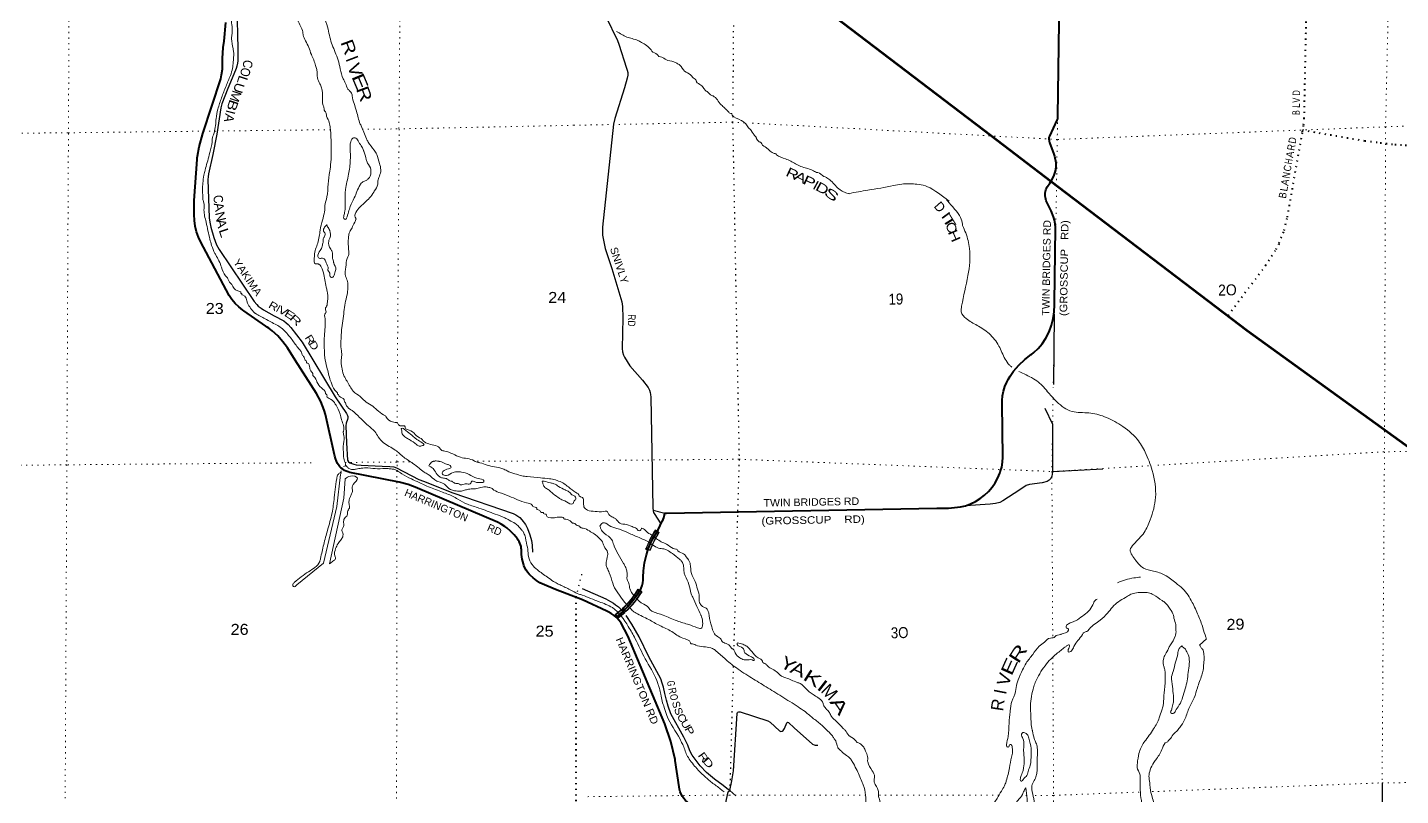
# Model space of a CAD drawing. Header units: feet. Extents: x 245918 to 509309, y -547785 to -360805.
# Drawn here: x 402847 to 424774, y -430288 to -418023 of the extents above; entities that cross this region are included whole.
import ezdxf
from ezdxf.enums import TextEntityAlignment as Align

# ---------------------------------------------------------------- set-up
doc = ezdxf.new("R2010")
doc.units = ezdxf.units.FT
doc.header["$LTSCALE"] = 60
doc.header["$PDMODE"] = 32
doc.header["$PDSIZE"] = 30
doc.linetypes.add('DOTTED', pattern=[1.5, 0.3, -1.2])
for name, color, linetype, lineweight in [('23', 7, 'Continuous', 70), ('26', 7, 'Continuous', 40), ('27', 7, 'Continuous', 13), ('29', 7, 'Continuous', 25), ('39', 7, 'Continuous', 13), ('53', 7, 'DOTTED', 40), ('6', 7, 'DOTTED', 25), ('61', 7, 'Continuous', 13), ('7', 7, 'DOTTED', 13)]:
    doc.layers.add(name, color=color, linetype=linetype, lineweight=lineweight)
for name, color, linetype in [('30', 7, 'Continuous'), ('41', 7, 'Continuous'), ('54', 7, 'Continuous')]:
    doc.layers.add(name, color=color, linetype=linetype)

msp = doc.modelspace()

# ---------------------------------------------------------------- linework, layer by layer
at = {"layer": '23'}
for points in [[(419190.44, -420481.56), (418241.3, -419759.49), (414125.03, -416625.03), (411484.5, -414629.6)], [(430529.69, -428773.76), (429779.58, -428248.34), (422327.46, -422868.07), (419190.44, -420481.56)]]:
    msp.add_lwpolyline(points, dxfattribs=at)
at = {"layer": '26'}
msp.add_line((412355.81, -427347.01), (412247.62, -427441.75), dxfattribs=at)
for points in [[(419328.8, -417186.08), (419297.73, -419442.29), (419293.93, -419481.63), (419285.05, -419505.74), (419166.21, -419759.04), (419159.5, -419779.83), (419156.96, -419802.67), (419163.56, -419839.69), (419170.92, -419862.32), (419238.93, -420045.34), (419249.55, -420079.31), (419268.56, -420179.56), (419271.1, -420236.67), (419263.49, -420295.04), (419253.34, -420335.65), (419235.59, -420383.87), (419190.44, -420481.56)], [(411708.6, -427160.52), (411278.01, -426998.37), (411068.36, -426908.9), (411031.26, -426889.97), (410974.43, -426854.59), (410921.61, -426813.47), (410873.37, -426767.06), (410860.58, -426754.05), (410833.7, -426722.24), (410810.29, -426687.8), (410790.61, -426651.1), (410774.87, -426612.54), (410766.77, -426588.01), (410748.29, -426515.17), (410737.52, -426440.81), (410734.58, -426365.73), (410734.6, -426362.48), (410733.19, -426335.56), (410728.97, -426308.94), (410721.99, -426282.9), (410712.33, -426257.73), (410700.09, -426233.71), (410685.41, -426211.11), (410670.15, -426188.47), (410619.91, -426124.16), (410563.22, -426065.44), (410500.7, -426012.98), (410471.16, -425990.99), (410413.26, -425954.75), (410351.89, -425924.76), (409076.09, -425378.27), (409065.64, -425373.58), (408925.99, -425320.12), (408781.51, -425281.56), (407996.41, -425129.57), (407965.66, -425121.52), (407935.92, -425110.31), (407907.52, -425096.05), (407880.76, -425078.9), (407855.94, -425059.05), (407833.33, -425036.71), (407823.12, -425024.91), (407799.8, -424988.22), (407780.44, -424949.31), (407765.26, -424908.58), (407754.41, -424866.48), (407751.06, -424847.73), (407608.6, -424203.87), (407585.94, -424132.3), (407530.78, -423996.48), (407461.72, -423867.18), (407120.85, -423333.84), (406998.52, -423140.04), (406927.39, -423041.06), (406846.29, -422950.06), (406756.13, -422868.04), (406701.05, -422826.79), (406675.86, -422807.92), (406651.05, -422790.64), (406300.69, -422546.7), (406284.97, -422535.9), (406221.86, -422486.21), (406164.29, -422430.2), (406112.88, -422368.48), (406068.21, -422301.73), (405611.14, -421439.85), (405579.82, -421374.18), (405547.73, -421286.77), (405524.95, -421196.48), (405511.74, -421104.3), (405508.23, -421011.25), (405508.75, -420786.63), (405555.98, -420130.55), (405557.78, -420105.53), (405562.11, -420080.55), (405588.57, -419927.81), (405645.85, -419718.83), (405932.44, -418843.81), (405947.55, -418779.63), (405959.98, -418691.48), (405963.12, -418602.51), (405962.2, -418517.43), (405973.94, -418341.94), (405988.86, -418244.43), (406013.51, -417945.61)], [(412755.3, -426365.34), (412791.76, -426274.84), (412830.03, -426196.12), (412870.43, -426122.71), (412917.98, -426043.84), (412985.11, -425907.61), (412986.26, -425904.92), (413008.29, -425851.3), (413021.39, -425806.64), (413027.76, -425781.59), (413050.11, -425781.17), (417366.59, -425700.38), (417557.41, -425698.28), (417746.96, -425676.24), (417826.01, -425661.03), (417908.8, -425631.43), (417988.06, -425593.34), (418062.89, -425547.17), (418132.49, -425493.44), (418196.09, -425432.72), (418253, -425365.69), (418302.58, -425293.07), (418344.31, -425215.68), (418375.5, -425140.58), (418382.78, -425120.5), (418404.8, -425044.36), (418418.74, -424966.33), (418424.45, -424887.27), (418411.07, -424029.43), (418411.29, -423982.44), (418418.13, -423905.86), (418432.93, -423830.41), (418455.54, -423756.93), (418485.71, -423686.21), (418509.19, -423644.03), (418523.13, -423618.98), (418540.2, -423594.03), (418595.88, -423512.66), (418679.37, -423414.48), (418772.67, -423325.57), (418874.75, -423246.9), (418878.49, -423244.33), (418915.72, -423215.07), (418987.73, -423148.81), (419052.43, -423075.38), (419111.68, -422982.05), (419160.85, -422883.05), (419199.4, -422779.45), (419226.92, -422672.38), (419243.09, -422563.03), (419247.74, -422452.59), (419246.55, -422412.25), (419265.74, -421234.66), (419265.26, -421215.8), (419259.82, -421158.56), (419248.43, -421102.2), (419231.21, -421047.34), (419194.98, -420952.43), (419116.82, -420789.12), (419108.19, -420765.32), (419102.1, -420740.75), (419098.62, -420715.68), (419097.77, -420690.38), (419099.57, -420665.13), (419104, -420640.21), (419111.02, -420615.89), (419120.53, -420592.43), (419132.45, -420570.1), (419138.06, -420561.23), (419172.95, -420508.15), (419190.44, -420481.56)], [(412640.28, -426992.71), (412647.51, -426976.41), (412662.44, -426934.72), (412672.94, -426891.69), (412678.89, -426847.81), (412680.21, -426803.54), (412683.99, -426701.83), (412701.09, -426570.88), (412731.78, -426442.43), (412748.13, -426388.84), (412755.3, -426365.34)], [(412355.81, -427347.01), (412431.85, -427268.51), (412511.59, -427177.02), (412581.77, -427084.46), (412640.28, -426992.71)], [(412247.62, -427441.75), (412215.9, -427413.62), (412170.82, -427381.38), (412122.62, -427354.02), (412101.3, -427343.95), (411708.6, -427160.52)], [(414069.17, -430992.43), (414054.19, -430979.28), (413380.87, -430388.28), (413357.16, -430365.58), (413330.34, -430334.57), (413306.91, -430300.92), (413287.12, -430265.01), (413271.2, -430227.23), (413259.31, -430187.99), (413251.59, -430147.72), (413190.5, -429728.82), (413188.06, -429714.28), (413122.81, -429424.16), (413027.6, -429142.46), (412433.86, -427738.2), (412327.67, -427535.91), (412294.76, -427491.31), (412257.37, -427450.4), (412247.62, -427441.75)]]:
    msp.add_lwpolyline(points, dxfattribs=at)
at = {"layer": '29'}
for p, q in [((419240.3, -422607.51), (419232.59, -423723.36)), ((419219.37, -425113.16), (420021.48, -425070.62)), ((412837.61, -425733.38), (413027.76, -425781.59))]:
    msp.add_line(p, q, dxfattribs=at)
at = {"layer": '29', "linetype": 'DOTTED'}
msp.add_line((411607.67, -427116.04), (411701.35, -426755.66), dxfattribs=at)
at = {"layer": '29'}
for points in [[(406192.67, -417684.14), (406204.29, -418364.03), (406203.82, -418558.03), (406201.75, -418591.18), (406192.44, -418638.84), (406180.01, -418678.2), (406144.82, -418767.29), (406047.5, -418999.34), (405952.26, -419241.74), (405933.33, -419306.24), (405872.87, -419727.67), (405808.36, -420049.75), (405737.97, -420358.45), (405730.73, -420408.18), (405728.66, -420453.76), (405749.27, -421064.69), (405756.61, -421131.25), (405775.24, -421209.98), (405824.93, -421379.87), (405867.32, -421492.17), (405906.72, -421568.41), (406468.84, -422397.14), (406508.18, -422446.87), (406533.03, -422471.73), (406576.51, -422506.95), (406613.78, -422529.74), (406787.32, -422628.04), (406938.84, -422709.99), (406979.21, -422738.99), (407010.27, -422768), (407051.68, -422813.58), (407233.86, -423046.24), (407761.85, -423922.01), (407940.94, -424185.13), (407956.99, -424218.29), (407962.17, -424234.86), (407962.17, -424255.58), (407955.44, -424284.58), (407936.8, -424340.52), (407932, -424383.07), (407940.94, -424653.36), (407958.7, -424934.59), (407972.52, -424958.97), (407993.22, -424973.47), (408057.41, -424996.26), (408094.68, -425006.62), (408175.42, -425014.91), (408512.91, -425027.34), (408635.06, -425035.63), (408699.25, -425041.84), (408742.73, -425056.34), (409098.85, -425240.74), (409169.25, -425269.75), (409641.31, -425452.07), (410601.78, -425784.23), (410643.41, -425804.28), (410709.67, -425847.79), (410742.79, -425883.01), (410798.7, -425957.6), (410833.8, -426025.15), (410871.16, -426127.49), (410896.01, -426214.5), (410905.97, -426287.61), (410910.55, -426399.53)], [(412082.76, -417847.17), (412271.06, -418232.98), (412292.92, -418287.93), (412413.01, -418675.44), (412425.17, -418705.14), (412431.9, -418741.03), (412432.1, -418783.21), (412425.17, -418833), (412382.14, -418985.66), (412227.91, -419474.51), (412208, -419565.27), (412030.64, -421210.63), (412031.93, -421342.56), (412074.06, -421554.07), (412177.25, -421870.93), (412336.61, -422403.16), (412350.07, -422477.96), (412357.2, -422660.87), (412343.34, -423150.87), (412350.69, -423204.78), (412363.52, -423254.05), (412379.21, -423289.94), (412468.93, -423427.52), (412671.19, -423653.39), (412758.38, -423772.47), (412779.34, -423814.81), (412790.55, -423850.7), (412797.28, -423882.1), (412803.93, -423925.97), (412831.71, -425689.18), (412839.31, -425746.09), (412844.91, -425766.28), (412855, -425784.22), (412964.11, -425950.22)], [(419092.96, -424101.28), (419216.1, -424356.53), (419217.23, -425125.73), (419206.9, -425186.32), (419187.61, -425223.75), (419160.64, -425253.17), (419129.81, -425271.17), (419053.78, -425294.2), (418847.71, -425318.98), (418798.32, -425338.02), (418693.95, -425407.49), (418420.59, -425582.27), (418374.49, -425606.53), (418307.52, -425625.98), (418222.48, -425633.1), (417824.43, -425661.97)], [(411705.38, -426980.53), (412082.47, -427148.39), (412159.55, -427188.38), (412207.75, -427216.41), (412239.39, -427240.77), (412286.37, -427274.76), (412355.81, -427347.01)], [(413995.09, -430428.33), (414036.15, -430230.78), (414063.5, -430205.42), (414041.32, -430195.69), (413957.92, -430128.9), (413819.63, -430026.64), (413693.18, -429919.63), (413588.55, -429812.77), (413459.9, -429645.72), (413422.83, -429574.4), (413390.63, -429481.76), (413354.67, -429408.08), (413328.54, -429357.06), (413123.09, -428984.08), (413081.02, -428861.96), (413049.5, -428763.27), (413027.19, -428657.34), (413005.31, -428558.76), (412983.36, -428495.52), (412959.13, -428421.83), (412772.48, -428071.97), (412614.71, -427751.44), (412499.21, -427550.05), (412409.01, -427410.62)], [(414063.5, -430205.42), (414096.89, -430055.02), (414120, -429892.87), (414179.83, -428976.1), (414186.56, -428962.64), (414192.55, -428956.4), (414208.97, -428951.43), (414229.15, -428953.67), (414670.75, -429094.99), (414710.12, -429115.09), (414854.56, -429256.49), (414877.6, -429263.34), (414897.16, -429260.97), (414915.09, -429249.76), (414937.12, -429216.75), (414973.37, -429126.39), (414982.13, -429118.32), (414986.82, -429115.17), (415000.27, -429124.14), (415089.02, -429207.21), (415383.65, -429470.13), (415408.25, -429480.79), (415428.42, -429485.28), (415469.77, -429483.25)], [(414063.5, -430205.42), (414160.11, -430295.08)], [(424482.53, -430085.7), (424455.37, -435366.64), (424458.31, -436421.8)]]:
    msp.add_lwpolyline(points, dxfattribs=at)
at = {"layer": '39'}
for p, q in [((407853.51, -425128.19), (407857.68, -425103.96)), ((407895.74, -425032.54), (407939.29, -425019.16)), ((411710.02, -427125.41), (411710.03, -427125.41)), ((421674.72, -427783.41), (421563.67, -427887.32))]:
    msp.add_line(p, q, dxfattribs=at)
for points in [[(407148.36, -426925.73), (407575.87, -426574.98), (407787.94, -425674.59), (407844.85, -425159.76)], [(407670.54, -426585.73), (407900.48, -425540.59), (407922.17, -425231.05)]]:
    msp.add_lwpolyline(points, dxfattribs=at)
for centre, start, end in [((420700.61, -427929.97), 99.4285, 113.30856), ((420700.61, -427929.96), 94.10866, 99.42833)]:
    msp.add_arc(centre, 1132.05, start, end, dxfattribs=at)
for points in [[(402512.11, -409095.4), (402549.55, -409129.51), (402690.5, -409245.56), (402819.33, -409343.57), (402869.67, -409387.6), (402944.32, -409487.79), (403039.15, -409616.01), (403135.99, -409744.24), (403246.88, -409874.43), (403361.79, -410004.62), (403424.2, -410054.64), (403522.76, -410110.57), (403530.8, -410114.56), (403681.65, -410196.45), (403858.64, -410290.31), (404076, -410446.29), (404235.02, -410566.31), (404400.12, -410700.36), (404456.51, -410748.39), (404474.67, -410774.44), (404551.16, -410832.44), (404702.25, -410978.58), (404873.61, -411174.86), (404988.51, -411305.04), (405087.31, -411423.22), (405145.8, -411497.35), (405180.18, -411565.52), (405184.24, -411575.54), (405234.97, -411719.97), (405293.73, -411864.37), (405338.22, -411952.59), (405354.47, -412004.74), (405421.37, -412177.24), (405439.64, -412231.39), (405458.28, -412379.93), (405517.38, -412612.68), (405556.35, -412831.42), (405591.44, -413086.32), (405630.48, -413321.14), (405640.91, -413423.51), (405667.31, -413505.76), (405675.57, -413565.97), (405677.61, -413576), (405718.59, -413792.74), (405779.77, -414045.56), (405844.72, -414234.11), (405848.9, -414278.28), (405863.47, -414412.76), (405896.09, -414547.2), (405928.86, -414717.77), (405945.29, -414816.11), (405943.58, -414894.42), (405964.68, -415163.41), (405983.54, -415370.17), (405994.29, -415554.87), (405991.27, -415815.9), (405991.32, -415829.95), (405996.15, -416042.78), (406021.22, -416299.71), (406028.45, -416614.93), (406036.81, -416701.23), (406075.77, -416915.97), (406114.88, -417172.86), (406119.25, -417267.21), (406119.89, -417431.86), (406119.43, -417536.77), (406123.75, -417618.98), (406107.15, -417775.23), (406114.06, -418008.13), (406118.21, -418042.24), (406106.72, -418186.84), (406106.78, -418202.91), (406129.46, -418361.47), (406139.76, -418429.7), (406132.3, -418578.3), (406122.64, -418676.71), (406086.95, -418789.26), (406017.37, -418960.12), (405945.82, -419145.05), (405888.32, -419327.92), (405858.8, -419480.61), (405853.08, -419560.94), (405835.46, -419675.43), (405817.64, -419737.73), (405801.74, -419777.93), (405792.11, -419886.38), (405790.14, -419894.42), (405748.63, -420059.18), (405683.32, -420302.31), (405663.56, -420380.68), (405648, -420511.23), (405642.34, -420605.61), (405646.82, -420726.07)], [(406934.59, -417395.36), (407001.32, -417525.68), (407043.88, -417633.98), (407173.48, -417934.78), (407246.42, -418117.29), (407248.54, -418145.39), (407289.03, -418235.62), (407380.18, -418454.21), (407449.09, -418632.72), (407465.39, -418696.92), (407467.43, -418702.94), (407475.93, -418827.39), (407516.44, -418923.66), (407542.79, -418989.84), (407557.1, -419058.07), (407559.39, -419134.35), (407567.93, -419266.84), (407584.18, -419319), (407586.28, -419343.09), (407604.45, -419371.15), (407620.68, -419417.28), (407620.77, -419439.37), (407634.92, -419467.44), (407671.42, -419563.71), (407683.8, -419652.01), (407685.85, -419666.06), (407694.46, -419818.63), (407697.17, -419999.33), (407691.8, -420172.02), (407674.31, -420320.64), (407648.99, -420523.5), (407629.7, -420728.36), (407596.13, -420871.01), (407594.3, -420917.19), (407590.47, -420965.39), (407556.87, -421100.01), (407521.35, -421258.74), (407484, -421465.64), (407428.57, -421662.56), (407428.59, -421668.59), (407426.71, -421702.73), (407447.15, -421799.05), (407487.29, -421798.93), (407501.36, -421804.91), (407553.82, -421879.05), (407572.11, -421939.23), (407619.15, -422167.98), (407633.45, -422234.2), (407641.99, -422368.69), (407634.18, -422424.94), (407630.29, -422459.08), (407604.43, -422517.38), (407610.68, -422577.59), (407604.68, -422583.63), (407598.99, -422671.99), (407601.12, -422702.1), (407586.15, -422987.25), (407591.13, -423238.21), (407595.38, -423300.43), (407628.05, -423448.92), (407683.04, -423657.57), (407735.7, -423781.9), (407780.07, -423839.99), (407796.2, -423858.02), (407800.29, -423880.09), (407814.37, -423888.08), (407826.49, -423910.13), (407902.97, -423966.13), (407907.09, -423992.22), (407927.24, -424016.25), (407933.36, -424040.33), (407993.86, -424116.45), (408031.81, -424140.44)], [(407600.83, -417897.41), (407647.57, -418051.88), (407676.16, -418180.29), (407761.38, -418420.99), (407808.02, -418545.34), (407842.66, -418683.78), (407889.43, -418844.27), (407925.83, -418916.45), (407964.31, -419006.69), (408000.59, -419046.74), (408030.89, -419098.85), (408032.97, -419116.92), (408102.13, -419357.67), (408161.13, -419566.31), (408175.28, -419594.38), (408262.37, -419800.93), (408286.65, -419853.06), (408383.48, -419981.28), (408423.87, -420049.44), (408468.58, -420193.87), (408489.04, -420296.2), (408467.36, -420398.67), (408443.56, -420473.02), (408441.76, -420527.24), (408385.98, -420637.83), (408378.01, -420651.91), (408228.14, -420823), (408140.16, -420907.59), (408078.31, -421004.14), (408072.4, -421032.26), (408092.61, -421070.36), (408092.67, -421086.42), (408046.87, -421180.91), (408032.98, -421221.11), (407993.09, -421287.49), (407975.32, -421363.83), (407969.77, -421488.33), (407978.22, -421596.73), (407978.4, -421646.93), (407962.5, -421685.12), (407934.87, -421807.68), (407934.92, -421821.73), (407923.16, -421894.04), (407921.45, -421972.35), (407927.57, -421996.43), (407957.99, -422080.66), (407962.36, -422173.01), (407956.65, -422255.35), (407927.07, -422393.97), (407903.49, -422526.55), (407889.99, -422669.14), (407866.48, -422819.8), (407858.87, -422928.23), (407859.87, -423189.25), (407861.91, -423199.28), (407856.61, -423386.01), (407864.87, -423448.24), (407891.41, -423564.61), (407937.9, -423652.82), (408036.86, -423815.16), (408053, -423837.2), (408159.67, -423917.2), (408232.19, -423987.26), (408336.8, -424053.22), (408530.05, -424207.26), (408572.31, -424235.25), (408592.49, -424267.31), (408717.16, -424329.19), (408763.38, -424345.12), (408773.51, -424369.19), (408880, -424403.01), (408880.02, -424409.03), (408970.54, -424464.98), (409061.17, -424545.04), (409153.72, -424607.01), (409171.85, -424627.04), (409256.32, -424672.97), (409445.28, -424756.75), (409453.36, -424768.78), (409509.64, -424788.69), (409760.87, -424886.35), (409977.83, -424941.94), (410012.01, -424959.91), (410048.16, -424967.84), (410072.27, -424973.8), (410303.32, -425041.4), (410437.89, -425069.12), (410506.26, -425103.06), (410630.85, -425148.87), (410743.37, -425182.68), (410827.71, -425194.49), (411038.51, -425215.97), (411181.05, -425229.62), (411279.46, -425249.4), (411329.71, -425267.33), (411414.15, -425307.25), (411484.6, -425361.25)], [(412255, -418086.91), (412340.19, -418136.36), (412417, -418177.34), (412503.6, -418202.13), (412594.28, -418230.87), (412652.9, -418262.09), (412731.84, -418311.07), (412805.09, -418382.19), (412835.69, -418417.85), (412918.72, -418472.79), (412928.93, -418484.67), (412931.56, -418485.33), (412928.95, -418486.67), (412935, -418488.6), (413050.09, -418541.05), (413166.87, -418571.4), (413217.35, -418594.71), (413265.94, -418626.09), (413341.55, -418721.27), (413436.67, -418780.03), (413479.48, -418827.54), (413528.32, -418874.97), (413532.53, -418888.94), (413601.53, -418944.08), (413648.41, -418995.55), (413687.15, -419039.11), (413699.6, -419047.38), (413778.47, -419111.98), (413794.61, -419117.75), (413925.05, -419260.26), (413978.4, -419308.42), (413986.05, -419317.53), (413999.71, -419326.18), (414010.41, -419337.23), (414019.25, -419345.71), (414036.86, -419362.92), (414077.46, -419396.41), (414089.53, -419398.24), (414095.72, -419410.18), (414101.91, -419422.12), (414243.56, -419508.29), (414253.67, -419514.15), (414306.34, -419549.48), (414351.36, -419611), (414356.65, -419620.96), (414375.86, -419640.73), (414395.72, -419654.7), (414412.63, -419686.32), (414420.58, -419695.54), (414433.04, -419710.1), (414447.36, -419729.94), (414452.54, -419743.49), (414469.89, -419761.71), (414482.15, -419777.58), (414488.06, -419791.44), (414495.16, -419807.42), (414502.27, -419818.07), (414541.43, -419852.93), (414553.48, -419854.76), (414571.92, -419880.56), (414651.05, -419943.58), (414772.74, -420036.05), (414796.89, -420041.71), (414811.13, -420055.54), (414954.5, -420121.61), (415114.15, -420203.49), (415287.61, -420271.12), (415380.32, -420301.83), (415449.03, -420336.91), (415471.14, -420340.61), (415564.29, -420401.4), (415604.66, -420418.86), (415612.73, -420422.75), (415677.6, -420469.93), (415748.93, -420547.11), (415824.18, -420618.21), (415896.93, -420655.24), (415971.27, -420678.2)], [(407901.35, -421025.68), (407914.73, -420958.84), (407918.26, -420832.34), (407927.45, -420609.45), (407974.68, -420366.37), (408001.94, -420145.43), (407999.21, -419958.71), (407998.99, -419900.49), (408018.79, -419830.16), (408042.73, -419791.93), (408066.79, -419783.83), (408092.9, -419789.78), (408137.3, -419853.9), (408187.77, -419932.07), (408212.07, -419986.21), (408216.11, -419996.23), (408256.78, -420132.64), (408264.9, -420160.74), (408323.52, -420266.97), (408331.72, -420313.13), (408329.92, -420365.34), (408318, -420399.5), (408292.05, -420435.73), (408254.03, -420465.95), (408203.94, -420488.18), (408157.97, -420538.51), (408066.45, -420745.58), (408000.73, -420882.3), (407974.99, -420970.72), (407941.32, -421069.64)], [(415965.22, -420674.69), (416267.47, -420621.61), (416677.57, -420549.29), (416807.56, -420523.27), (417052.31, -420527.64), (417354.8, -420641.49), (417549.51, -420789.05), (417543.43, -420785.13), (417682.33, -420957.61), (417780.15, -421187.71)], [(405646.82, -420726.07), (405649.01, -420772.25), (405663.24, -420822.4), (405665.7, -420940.85), (405676.09, -421031.17), (405700.56, -421133.5), (405759.8, -421404.38), (405788.28, -421502.68), (405840.96, -421635.05), (405853.08, -421655.08), (405946.17, -421853.59), (406008.89, -421987.92), (406039.13, -422021.97), (406049.27, -422050.05), (406107.77, -422130.2), (406204.49, -422230.3), (406256.78, -422256.25), (406256.83, -422270.31), (406268.9, -422276.29), (406268.93, -422286.33), (406281, -422292.32), (406361.78, -422426.61), (406410.25, -422504.77), (406472.75, -422578.88), (406484.83, -422586.87), (406643.71, -422676.76), (406822.69, -422772.62), (406899.14, -422820.58), (406973.67, -422890.64), (407084.57, -423026.85), (407191.47, -423167.08), (407221.74, -423209.16), (407233.93, -423249.27), (407264.19, -423287.34), (407280.41, -423333.47), (407304.61, -423363.52), (407304.67, -423379.58), (407312.71, -423381.56), (407355.16, -423459.74), (407371.39, -423507.89), (407405.72, -423562), (407405.78, -423580.06), (407419.89, -423596.09), (407470.4, -423682.27), (407541.01, -423778.44), (407605.54, -423860.58), (407605.58, -423870.61), (407629.74, -423890.62), (407629.82, -423910.7), (407686.19, -423956.72), (407762.76, -424036.8), (407809.23, -424116.98), (407864.06, -424287.48), (407892.86, -424472.12), (407890.88, -424478.14), (407899.13, -424536.34), (407893.62, -424670.88), (407894.32, -424853.58), (407910.74, -424947.9), (407920.31, -424969.7)], [(407628.47, -421173.03), (407604.65, -421197.37), (407573.27, -421263.96), (407577.51, -421284), (407597.81, -421303.88), (407590.4, -421360.18), (407578.56, -421378.38), (407568.77, -421400.57), (407569.21, -421440.72), (407555.79, -421497.09), (407550.19, -421535.3), (407506.82, -421606.03), (407493.84, -421702.56), (407516.03, -421712.38), (407536.06, -421708.16), (407542.08, -421708.1), (407574.26, -421713.8), (407590.45, -421725.68), (407615.17, -421781.67), (407648.31, -421873.71), (407644.58, -421899.86), (407650.74, -421911.84), (407666.99, -421929.75), (407681.83, -421999.89), (407689.99, -422011.86), (407712.14, -422017.65), (407736.03, -421999.34), (407761.25, -421920.77), (407770.9, -421886.53), (407737.61, -421780.43), (407735.48, -421770.41), (407718.76, -421710.33), (407715.74, -421619.99), (407713.54, -421601.94), (407691.03, -421564.01), (407657.46, -421433.81), (407677.02, -421387.42), (407673.66, -421264.95), (407657.22, -421230.97), (407638.86, -421205.06), (407627.57, -421172.15)], [(407901.35, -421025.68), (407908.06, -421085.41), (407932.14, -421085.16), (407938.03, -421073.06), (407941.32, -421069.64)], [(417780.15, -421187.71), (417829.79, -421304.49), (417891.6, -421554.36), (417865.82, -421986.09), (417764.66, -422475.12), (417759.93, -422563.46), (417837.73, -422672.65), (418011.79, -422780.39), (418204.24, -422911.93), (418359.56, -423110.24), (418458.85, -423317.41), (418530.47, -423414.65), (418566.27, -423445.43)], [(418676.12, -423515.54), (418910.69, -423631.66), (419016.06, -423706.32), (419131.62, -423832.46)], [(419128.16, -423829.04), (419287.14, -424003.22), (419528.03, -424156.11), (419799.11, -424178.14), (420046.67, -424238.65), (420305.35, -424373.23), (420569.38, -424600.01), (420696.75, -424806.75), (420809.32, -425099.99), (420861.69, -425528.54), (420776.64, -425884.9), (420679.31, -426086.97), (420513.6, -426276.02), (420456.77, -426367.15), (420486.07, -426450.97), (420545.45, -426534.34), (420667.54, -426654.91), (420830.71, -426704.63), (421010.13, -426768.16), (421184.44, -426893.96), (421298.1, -426986.55), (421447.66, -427203), (421544.94, -427410.19), (421618.04, -427609.73), (421664.34, -427759.49), (421672.71, -427783.44)], [(408031.81, -424140.44), (408151.62, -424249.53), (408286.62, -424378.25), (408393.37, -424475.58), (408449.88, -424560.35), (408528.37, -424651.4), (408719.89, -424770.71), (408858.03, -424886.87), (409002.46, -424984.2), (409099.78, -425059.55)], [(409155.61, -424700.98), (409101.53, -424709.72), (409058.99, -424684.17), (408947.42, -424605.28), (408888.71, -424571.91), (408829.63, -424512.42), (408823.29, -424490.42), (408826.91, -424462.25), (408814.46, -424434.3), (408834.39, -424424), (408862.73, -424439.7), (408962.23, -424516.74), (409063.84, -424601.77), (409171.6, -424694.76), (409157.23, -424699.81)], [(409255.58, -425022.84), (409296.06, -425044.41), (409347.02, -425097.97), (409404.41, -425179.57), (409426.72, -425195.34), (409473.22, -425216.82), (409537.63, -425228.04), (409580.2, -425255.6), (409636.73, -425276.97), (409675.24, -425302.57), (409727.5, -425305.91), (409743.73, -425317.75), (409784.03, -425327.27), (409854.08, -425310.3), (409914.31, -425309.51), (409957.88, -425266.78), (409963.92, -425268.71), (410018.45, -425290.1), (410060.61, -425289.55), (410132.72, -425276.57), (410134.41, -425254.46), (410124.26, -425246.56), (410021.46, -425219.77), (409898.11, -425159.12), (409777.1, -425122.52), (409718.79, -425117.25), (409644.65, -425128.26), (409538.92, -425177.82), (409500.72, -425174.3), (409472.33, -425154.58), (409470, -425132.53), (409477.78, -425114.35), (409483.74, -425110.25), (409571.51, -425068.96), (409613.36, -425046.33), (409594.89, -425018.45), (409552.47, -425000.92), (409423.24, -424950.39), (409370.95, -424945.03), (409312.87, -424955.83), (409255.62, -425022.24)], [(407922.17, -425231.05), (408003.86, -425185.81), (408116.78, -425218.49), (408046, -425323.83), (408032.54, -425366.18), (408033.74, -425450.5), (408021.98, -425470.74), (407998.66, -425525.26), (407985.18, -425565.59), (407982.08, -425629.9), (407987.07, -425698.11), (407957.76, -425754.73), (407952.54, -425811.02), (407932.82, -425837.38), (407907.1, -425863.82), (407895.97, -425928.23), (407898.63, -425974.37), (407891.03, -426004.6), (407869.52, -426045.04), (407882.29, -426095.07), (407884.95, -426141.23), (407855.66, -426199.85), (407806.38, -426264.75), (407767.37, -426345.58), (407754.98, -426462.21), (407763.73, -426512.3), (407726.01, -426542.91), (407696.27, -426569.41), (407670.54, -426585.73)], [(407844.89, -425161.76), (407856.64, -425141.53), (407852.42, -425127.53), (407838.46, -425133.74), (407806.74, -425162.26), (407790.52, -425183.7)], [(407920.31, -424969.7), (407951.22, -425040.14), (407963.29, -425046.13), (407967.74, -425061.8)], [(407967.74, -425061.8), (407992.95, -425072.49), (408021.77, -425079.88), (408051.32, -425082.84), (408070.25, -425084.07)], [(408070.25, -425084.07), (408097.86, -425073.85), (408178.09, -425061.57), (408284.43, -425055.24), (408437.02, -425070.86), (408609.59, -425066.34), (408669.82, -425074.21), (408677.86, -425074.18), (408750.2, -425100.08), (408824.65, -425150.05), (408977.48, -425231.93), (409224.76, -425345.66), (409449.88, -425435.36), (409636.8, -425509.11), (409721.26, -425555.04), (409872.09, -425634.92), (410056.96, -425696.63), (410316.22, -425794.27), (410468.96, -425852.04), (410539.35, -425892), (410635.88, -425943.92), (410686.23, -425987.95), (410690.26, -425993.96), (410746.68, -426054.04), (410772.93, -426096.12), (410799.29, -426166.31), (410805.38, -426202.08)], [(409099.78, -425059.55), (409183.77, -425123.12), (409246.56, -425160.8), (409339.18, -425236.15), (409400.73, -425274.77)], [(407790.52, -425183.7), (407745.75, -425532.55), (407711.06, -425775.99), (407638.67, -426050.04), (407577.68, -426279.76), (407526.65, -426503.33), (407513.28, -426551.69), (407332.87, -426714.69), (407108.41, -426886.27), (407082.83, -426922.75), (407095.27, -426950.71), (407148.36, -426925.73)], [(409400.73, -425274.77), (409535.82, -425342.76), (409551.97, -425364.8), (409668.58, -425420.67), (409760.92, -425428.45), (409825.09, -425414.2), (409889.24, -425395.95), (409977.53, -425391.68), (410065.76, -425373.36), (410158.03, -425359.04), (410214.25, -425366.9), (410266.49, -425384.83), (410272.54, -425390.83), (410373.09, -425446.76), (410539.9, -425508.52), (410817.24, -425612.13), (410909.73, -425656.03), (410919.83, -425672.06), (410980.14, -425700), (410980.19, -425714.05), (411030.46, -425738.01), (411040.56, -425756.04), (411074.73, -425770), (411082.76, -425769.98), (411088.83, -425784.02), (411137.07, -425803.95), (411137.11, -425813.99), (411235.6, -425853.86), (411325.86, -425841.56), (411343.92, -425841.5), (411410.22, -425859.38), (411410.25, -425867.42), (411446.41, -425877.35), (411526.85, -425917.27), (411553.01, -425939.28), (411571.08, -425941.24), (411625.4, -425975.22), (411654.4, -425982.87)], [(411067.97, -425273.7), (411082.17, -425320.69), (411110.99, -425370.52), (411163.65, -425401.97), (411218.56, -425451.47), (411324.09, -425528.42), (411362.65, -425558.05), (411427.24, -425581.31), (411536.43, -425634.12), (411562.43, -425625.75), (411571.97, -425591.49), (411603.62, -425556.94), (411601.12, -425522.84), (411542.35, -425485.44), (411493.48, -425437.87), (411438.87, -425410.46), (411430.78, -425406.55), (411329.63, -425353.64), (411254.68, -425308.42), (411200.3, -425297.07), (411097.48, -425268.28), (411079.38, -425266.51), (411067.15, -425274.38)], [(411484.6, -425361.25), (411603.33, -425447.25), (411641.55, -425471.23)], [(411640.93, -425470.43), (411648.75, -425479.91), (411653.98, -425493.72), (411664.4, -425507.51), (411679.27, -425517.85)], [(411679.27, -425517.85), (411708.23, -425528.7), (411725.14, -425562.37), (411727.96, -425594.4), (411729.61, -425658.56), (411742.5, -425692.34), (411758.96, -425707.97), (411791.6, -425729.22), (411910.5, -425750.29), (412046.97, -425752.87), (412092.97, -425747.7), (412146.95, -425818.56), (412211.98, -425851.03), (412248.83, -425880.19), (412288.06, -425923.34), (412377.14, -425955.2), (412385.15, -425954.99), (412502.51, -425994.17), (412571.5, -426024.53), (412614.52, -426059.56), (412644.28, -426046.76), (412651.74, -426024.51), (412698.26, -426039.39), (412731.16, -426070.66), (412820.34, -426130.57)], [(411654.4, -425982.87), (411665.29, -425990.73), (411669.63, -425996.76), (411675.71, -426004.52), (411680.9, -426007.09), (411688.06, -426012.12)], [(411688.04, -426012.1), (411688.53, -426012.69), (411722.82, -426019.85), (411820.24, -426063.54), (411897.65, -426109.74), (411983.8, -426183.8), (412037.83, -426256.66), (412055.2, -426308.39), (412111.95, -426409.27), (412112.72, -426439.35), (412088.77, -426600.45), (412104.24, -426656.23), (412138.21, -426729.61), (412192.71, -426898.76), (412264.47, -427037.39), (412270.68, -427045.26), (412356.02, -427165.49), (412469.02, -427288.13)], [(412766.1, -426236.92), (412590.98, -426158.46), (412418.57, -426084.56), (412260.51, -426022.34), (412134.93, -425975.35), (412083.88, -425940.53), (412035.62, -425935.73), (411988.38, -425985.41)], [(411988.38, -425985.41), (412003.95, -426030.82), (412057.87, -426099.68), (412178.87, -426202.95), (412209, -426282.44), (412279.06, -426433.15), (412367.12, -426581.39), (412394.51, -426632.87), (412416.31, -426700.53), (412425.98, -426764.48), (412419.34, -426818.81), (412428.24, -426852.7), (412449.51, -426900.31), (412467.76, -426986.12), (412469.98, -426994.09), (412493.36, -427045.66), (412584.55, -427149.51)], [(410805.38, -426202.08), (410809.55, -426226.52), (410836.12, -426354.93), (410848.23, -426472.95), (410905.29, -426599.68), (410989.9, -426683.77), (411148.9, -426800.5), (411248.25, -426868.36), (411272.33, -426883.28)], [(412584.45, -427149.39), (412613.23, -427183.07), (412660.22, -427216), (412766.37, -427287.55), (412811.86, -427340.57), (412828.1, -427348.18), (412996.14, -427408.15), (413221.13, -427498.77), (413407.21, -427558.28), (413548.93, -427608.88), (413609.32, -427617.38), (413628.08, -427566.75), (413628.76, -427514.57), (413604.04, -427410.87), (413599.77, -427400.95), (413538.24, -427270.09), (413470.18, -427119.34), (413446.79, -427067.76), (413410.86, -426918.2), (413349.12, -426779.32), (413333.66, -426723.54), (413325.22, -426629.46), (413292.99, -426546.02), (413262.1, -426514.69), (413147.47, -426425.29), (413061.78, -426369.28), (413011.15, -426350.49), (412926.59, -426338.58), (412879.91, -426317.69), (412871.8, -426313.87), (412766.1, -426236.92)], [(412820.34, -426130.57), (412968.07, -426235.21), (413051.34, -426275.25), (413159.35, -426340.74), (413199.8, -426353.76), (413222.01, -426359.21), (413234.55, -426378.97), (413324.04, -426426.86), (413367.38, -426473.92), (413371.54, -426479.83), (413413.28, -426542.97), (413430.55, -426590.69), (413450.54, -426744.67), (413507.86, -426867.61), (413547.24, -426995.01), (413574.57, -427122.72), (413571.9, -427174.95), (413587.17, -427222.71), (413626.45, -427267.87), (413699.75, -427310.16), (413712.34, -427331.9), (413732.33, -427407.64), (413732.54, -427415.66), (413775.2, -427593.14), (413805.68, -427686.66), (413865.41, -427747.35), (413924.89, -427798.01), (413931.31, -427813.9), (413982.46, -427852.73), (414061.82, -427896.87), (414095.03, -427940.17), (414111.27, -427947.79), (414150.95, -428008.98), (414223.28, -428091.42), (414253.76, -428106.7), (414330.4, -428122.82), (414412.55, -428118.75), (414420.62, -428120.55), (414448.99, -428131.87), (414452.68, -428119.74), (414444.1, -428097.89), (414399.23, -428068.93), (414305.37, -428007.09), (414294.83, -427987.3), (414273.39, -427933.67), (414179.64, -427875.85), (414181.08, -427853.75), (414207.13, -427853.08), (414288.1, -427881.14), (414347.11, -427913.75), (414402.94, -427978.56), (414413.21, -427988.33), (414516.12, -428090.05), (414583.66, -428142.52), (414583.92, -428152.55), (414639.02, -428189.27), (414653.51, -428206.96), (414804.54, -428307.48), (414890.63, -428379.54), (414959.57, -428407.9), (415137.99, -428481.64), (415186.61, -428500.48), (415276.87, -428578.45), (415391.65, -428673.86), (415471.18, -428724.02), (415541.13, -428792.48), (415560.46, -428842.14), (415593.97, -428897.47), (415608.42, -428913.16), (415653.85, -428964.17), (415687.52, -429025.52), (415765.81, -429105.8), (415868.87, -429213.54)], [(411269.75, -426882.86), (411307.58, -426903.32), (411335.94, -426916.95), (411372.05, -426933.98), (411395.69, -426945.04), (411553.51, -427024.42), (411651.81, -427072.04), (411707.23, -427086.62)], [(411707.1, -427086.55), (411975.66, -427192.93), (412188.65, -427288.07), (412442.42, -427589.75), (412553.76, -427783.88), (412711.06, -428103.46), (412895.43, -428449.05), (412917.98, -428517.62), (412938.8, -428577.61), (412959.73, -428671.93), (412982.69, -428780.93), (413015.52, -428883.7), (413059.77, -429012.17), (413267.59, -429389.44), (413292.94, -429438.95), (413326.8, -429508.32), (413359.29, -429601.79), (413401.49, -429682.98), (413536.37, -429858.13), (413646.13, -429970.22), (413776.78, -430080.78), (413915.82, -430183.6), (413970.68, -430227.42)], [(415868.87, -429213.54), (415903.82, -429246.77), (415964.06, -429327.5), (416060.13, -429397.31), (416099.3, -429438.44), (416137.9, -429457.53), (416201.64, -429518.13), (416231.29, -429579.56), (416263.63, -429667.02), (416264.85, -429715.14), (416263.16, -429727.22), (416265.68, -429747.22), (416337.64, -429893.86), (416374.19, -429989.24), (416365.86, -430055.65), (416376.9, -430095.5), (416414.73, -430162.75), (416436.33, -430222.39), (416438.02, -430288.56), (416451.59, -430348.4), (416474.31, -430452.14), (416477.6, -430502.22), (416487.82, -430588.22), (416526.52, -430689.56), (416537.26, -430717.38), (416576.01, -430898.97), (416611.89, -431046.52), (416658.71, -431151.66), (416722.04, -431196.22), (416779.15, -431232.9), (416798.01, -431264.52), (416875.99, -431332.76), (416963.72, -431390.74), (417088.27, -431397.64), (417169.79, -431447.74), (417220.17, -431456.51), (417277.8, -431434.99), (417303.39, -431416.29), (417378.85, -431386.3), (417454.97, -431382.38), (417488.8, -431371.49), (417506.69, -431365.03), (417599.88, -431322.56), (417658.84, -431274.93), (417685.97, -431238.14), (417756.81, -431105.95), (417873.76, -430972.61), (418049.1, -430769.58), (418225.62, -430534.42), (418286.54, -430406.5), (418330.85, -430335.17), (418400.04, -430217.08), (418448.1, -430135.62), (418474.37, -430064.74), (418478.07, -430052.61), (418528.96, -429846.69), (418560.69, -429675.37), (418578.48, -429586.66), (418572.88, -429524.61), (418565.94, -429488.67), (418557.56, -429474.83), (418541.42, -429471.23), (418510.53, -429518.15), (418500.46, -429516.39), (418486.16, -429506.73), (418481.38, -429476.76), (418508.12, -429345.68), (418522.67, -429130.65), (418538.1, -428949.7), (418539.75, -428935.62), (418567.97, -428784.44), (418590.75, -428733.72), (418609.56, -428685.1), (418634.5, -428562.09), (418667.55, -428442.89), (418739.57, -428278.57), (418797.05, -428172.81), (418899.81, -428033.8), (419004.83, -427904.77), (419089.34, -427836.43), (419182.02, -427773.91), (419255.73, -427754), (419259.53, -427745.88), (419345.07, -427717.65), (419354.93, -427711.38), (419469.67, -427648.31), (419462.94, -427620.39), (419438.67, -427612.98), (419431.99, -427587.06), (419457.24, -427554.33), (419512.7, -427526.85), (419584.15, -427496.97), (419694.57, -427421.96), (419792.91, -427345.26), (419860.45, -427241.24), (419902.71, -427167.95), (419930.37, -427151.21)], [(418934.89, -430031.07), (418960.95, -429952.18), (418971.18, -429881.71), (418972.93, -429715.15), (418975.15, -429566.64), (418969.45, -429500.58), (418943.54, -429429.01), (418924.22, -429379.34), (418897.03, -429257.64), (418892.61, -429241.71), (418870.77, -429015.55), (418864.72, -428857.22), (418880.86, -428704.35), (418917, -428548.96), (418992.88, -428378.53), (419031.23, -428309.35), (419120.36, -428186.74), (419214.03, -428084.07), (419298.43, -428011.73), (419432.14, -427906.04), (419471.67, -427882.99), (419477.63, -427880.83), (419482.67, -427920.83), (419464.31, -427987.49), (419466.47, -427993.45), (419492.59, -427994.8), (419518.23, -427978.11), (419558.59, -427908.88), (419620.28, -427811.03), (419696.1, -427716.84), (419721.29, -427682.09), (419767.04, -427666.91), (419806.16, -427627.8), (419979.03, -427485.02), (420094.59, -427375.79), (420176.38, -427279.43), (420268.44, -427192.86), (420383.03, -427123.77), (420450.16, -427081.95), (420529.74, -427055.88), (420643.79, -427044.98), (420659.84, -427044.58), (420750.26, -427050.33), (420829.36, -427084.44), (420966.03, -427173.29), (420992.56, -427190.68), (421097.99, -427312.42), (421146.6, -427409.5), (421155.86, -427457.42), (421184.53, -427559.01), (421185.76, -427607.13), (421187.97, -427693.34), (421175.26, -427745.81), (421100.52, -427882.12), (421094.72, -427890.28), (421043.15, -427991.9), (420998.99, -428069.24), (420988.09, -428113.65), (420985.93, -428185.93), (420997.23, -428235.8), (421010.65, -428289.63), (421017.02, -428381.76), (421004.51, -428598.73), (420989.29, -428787.71), (420981.01, -428856.12), (420960.65, -428922.83), (420921.73, -429048.2), (420831.87, -429220.98), (420686.7, -429427.27), (420676.99, -429439.55), (420630.88, -429518.95), (420597.25, -429616.09), (420571.18, -429773.22), (420568.87, -429839.49), (420609.68, -429944.79), (420617.54, -430016.81), (420615.01, -430153.3), (420629.44, -430325.46), (420643.58, -430407.36), (420685.25, -430546.74), (420757, -430763.62), (420787.63, -430863.15), (420832.08, -430954.31), (420936.84, -431128.21), (420945.11, -431138.04), (421013.68, -431230.6), (421052.74, -431267.74), (421155.23, -431353.43), (421234.74, -431403.59), (421452.06, -431508.46), (421564.06, -431573.86), (421633.04, -431604.22), (421667.43, -431615.39), (421731.38, -431605.76), (421770.75, -431576.67), (421820.76, -431571.41), (421955.54, -431586.08)], [(412468.12, -427287.13), (412517.07, -427343.99), (412566, -427374.85), (412767.24, -427478.11), (412944.22, -427573.96), (413135.23, -427669.46), (413312.47, -427775.33), (413434.7, -427848.48), (413436.92, -427856.45), (413481.38, -427869.38), (413519.93, -427886.46), (413644.94, -427911.4), (413757.77, -427930.62), (413816.63, -427957.22), (413826.86, -427964.99), (413976.64, -428095.62), (414167.2, -428251.33), (414411.97, -428409.66), (414642.31, -428552.31), (414893, -428706.49), (415154.01, -428872.44), (415264.28, -428947.91), (415401.56, -429060.8), (415534.65, -429165.79), (415604.65, -429236.25), (415693.17, -429324.29), (415724.52, -429373.66), (415753.72, -429417.06), (415786.36, -429516.55), (415790.58, -429524.46), (415844.18, -429581.3), (415928.12, -429647.39), (415983.53, -429696.14), (416018.9, -429745.41), (416082.12, -429864.19), (416173.51, -430064.51), (416192.88, -430116.18), (416231.28, -430283.73), (416237.03, -430430.04), (416251.37, -430519.95), (416252.76, -430652.33), (416277.89, -430772.07), (416301.89, -430847.7), (416340.08, -430928.98), (416362.24, -431010.68), (416362.6, -431024.71), (416393.74, -431144.3), (416423.55, -431211.76), (416477.32, -431274.6), (416594.1, -431369.96), (416789.93, -431497.43), (416861.33, -431543.79), (416954.68, -431585.57), (417076.19, -431630.65), (417205.05, -431649.48), (417335.51, -431652.21), (417490.94, -431612.18), (417636.11, -431562.38), (417697.43, -431528.75), (417711.26, -431520.37), (417818.12, -431463.51), (417871.17, -431420.05), (418034.69, -431303.58), (418177.79, -431173.59), (418309.23, -431057.94), (418350.15, -431010.77), (418454.19, -430921.88), (418580.58, -430844.47), (418644.02, -430814.79), (418724.83, -430758.58), (418799.82, -430710.56), (418838.89, -430669.45), (418879.97, -430550.05), (418879.71, -430540.03), (418911.27, -430440.94), (418921.4, -430366.45), (418909.73, -430302.55), (418885.89, -430154.69), (418892.78, -430110.38), (418934.89, -430031.07)], [(421621.5, -427959.99), (421631.45, -428013.2), (421638.08, -428115.35), (421631.76, -428181.72), (421622.34, -428284.27), (421600.38, -428367.08), (421529.34, -428569.48), (421477.25, -428729.28), (421393.36, -428899.91), (421325.75, -429080.16), (421248.59, -429200.47), (421196.06, -429263.98), (421141.2, -429315.51), (421090.93, -429389), (421065.48, -429413.72), (421057.82, -429427.95), (421041.94, -429434.38), (420974.19, -429530.37), (420878.26, -429701.3), (420835.65, -429760.55), (420776.48, -429878.4), (420757.04, -429981.21), (420769.68, -430083.2), (420775.84, -430167.3), (420807.55, -430308.94), (420871.02, -430515.99), (420939.74, -430692.81), (420957.31, -430752.55), (421032.3, -430861.01), (421085.5, -430901.79), (421089.66, -430907.71), (421218.32, -430996.75), (421218.58, -431006.78), (421241.14, -431026.28), (421310.32, -431064.66), (421360.9, -431081.44), (421399.1, -431084.49), (421491.25, -431080.16), (421558.13, -431106.57), (421736.7, -431186.33), (421799.2, -431198.81)], [(421279.51, -427899.68), (421308.18, -427923.03), (421345.35, -427964.23), (421360.2, -427995.96), (421381.33, -428037.55), (421402.19, -428147.37), (421387.74, -428288.16), (421371.13, -428423), (421344.29, -428550.07), (421303.73, -428689.51), (421258.69, -428811.02), (421235.55, -428847.71), (421179.67, -428937.39), (421144.57, -428976.38), (421104.16, -428965.37), (421120.71, -428906.77), (421122.52, -428898.7), (421144.37, -428811.89), (421148.95, -428755.6), (421139.54, -428623.42), (421121.57, -428469.4), (421116.06, -428411.36), (421141.47, -428306.4), (421181.88, -428160.94), (421218.38, -428019.59), (421232.68, -427951.01), (421265.78, -427912.06), (421279.51, -427899.68)], [(421561.38, -427881.96), (421584.35, -427918.54), (421615.13, -427954.02), (421624.2, -427958.51)], [(418741.13, -429279.63), (418723.8, -429308.15), (418743.69, -429379.87), (418758.39, -429483.82), (418754.54, -429568.18), (418766.45, -429720.35), (418753.6, -429845.06), (418741.1, -429905.56), (418709.08, -429986.61), (418703.68, -430010.82), (418706.71, -430050.86), (418722.95, -430058.48), (418748.29, -430029.75), (418806.84, -429966.09), (418832.86, -429885.19), (418834.71, -429879.13), (418866.33, -429782.03), (418872.8, -429721.68), (418874.1, -429537.08), (418839.82, -429373.44), (418826.81, -429335.65), (418795.76, -429298.31), (418774.81, -429284.87), (418741.13, -429279.63)], [(418789.95, -430162.92), (418753.37, -430228.24), (418736.41, -430270.79), (418662.59, -430364.94), (418567.9, -430505.75), (418542.82, -430544.49), (418495.47, -430654.02), (418488.99, -430714.37), (418521.38, -430725.6), (418549.24, -430716.87), (418632.98, -430696.71), (418690.44, -430669.17), (418742.21, -430653.82), (418802.91, -430596.12), (418823.02, -430519.38), (418820.55, -430501.39), (418810.47, -430343.16), (418789.53, -430162.43)]]:
    msp.add_spline(points, degree=3, dxfattribs=at)
at = {"layer": '53'}
msp.add_line((411605.87, -435416.94), (411607.67, -427116.04), dxfattribs=at)
at = {"layer": '53', "linetype": 'Continuous', "lineweight": 13}
for p, q in [((412244.58, -427400.78), (412337.26, -427322.96)), ((412386.5, -427369.11), (412282.13, -427456.85)), ((412282.13, -427456.85), (412232.66, -427399.59))]:
    msp.add_line(p, q, dxfattribs=at)
at = {"layer": '53', "lineweight": 13}
msp.add_line((412337.26, -427322.96), (412375.22, -427368.13), dxfattribs=at)
at = {"layer": '53'}
for points in [[(423300.55, -416130.99), (423231.29, -419471.21), (423220.45, -419588.23), (423201.11, -419704.85), (422958.81, -421073.44), (422903.38, -421288.67), (422832.36, -421476.48), (422771.49, -421588.15), (422623.78, -421819.28), (422015.99, -422631.12)], [(423208.57, -419659.88), (424204.51, -419833.83), (424451.25, -419863.1), (424684.62, -419891.02), (424849.5, -419903.71), (425035.53, -419910.27), (425879.37, -419936.71), (425961.19, -419937.99), (426034.11, -419936.72), (426336.08, -419916.38), (426511, -419906.26), (426943.59, -419857.05)]]:
    msp.add_lwpolyline(points, dxfattribs=at)
at = {"layer": '53', "linetype": 'Continuous', "lineweight": 13}
for points in [[(412232.66, -427399.59), (412338.24, -427311.7), (412386.5, -427369.11)], [(412337.26, -427322.96), (412372.73, -427367.98), (412282.13, -427446.11), (412244.58, -427400.78)]]:
    msp.add_lwpolyline(points, dxfattribs=at)
at = {"layer": '6'}
for p, q in [((414149.63, -414211.99), (414109.8, -419288.92)), ((414108.64, -419436.27), (414107.86, -419535.25)), ((414107.86, -419535.25), (414211.11, -424918.36)), ((414211.11, -424918.36), (414124.29, -427964.35)), ((414116.9, -428223.23), (414061.39, -430279.43))]:
    msp.add_line(p, q, dxfattribs=at)
at = {"layer": '61'}
for p, q in [((412874.34, -426048.3), (412937.02, -426089.49)), ((412875.79, -426058.82), (412925.42, -426091.44)), ((412792.47, -426376.97), (412721.43, -426352.91)), ((412787.58, -426366.87), (412731.47, -426347.86)), ((412594.21, -426993.01), (412658.99, -427032.29)), ((412597.05, -427004.09), (412649.45, -427035.86)), ((412399.89, -427357.03), (412348.05, -427302.83)), ((412399.77, -427345.33), (412358.75, -427302.44))]:
    msp.add_line(p, q, dxfattribs=at)
for centre, radius, start, end in [((414023.18, -426812.28), 1380.66, 146.35758, 160.60753), ((414023.18, -426812.28), 1372.66, 146.70809, 160.22445), ((414023.17, -426813), 1313.66, 146.68243, 160.14669), ((414023.17, -426813), 1305.66, 146.35757, 160.51286), ((411330.42, -426236.74), 1472.94, 313.67119, 329.13848), ((411330.42, -426236.74), 1480.94, 313.97727, 328.79145), ((411336.13, -426231.74), 1547.94, 313.3954, 328.84357), ((411336.13, -426231.74), 1539.94, 313.68553, 328.5214)]:
    msp.add_arc(centre, radius, start, end, dxfattribs=at)
for centre, major_axis, start_param, end_param in [((413587.86, -426596.83), (853.17, -57.86), 2.61618654, 2.88239691), ((421024.2, -433918.01), (10843.91, -748.7), 2.52824202, 2.55726549)]:
    msp.add_ellipse(centre, major_axis=major_axis, ratio=0.999999, start_param=start_param, end_param=end_param, dxfattribs=at)
for p in [(412731.47, -426347.86), (412358.75, -427302.44)]:
    msp.add_point(p, dxfattribs=at)
at = {"layer": '7'}
for p, q in [((403527.44, -414404.79), (403474.91, -425007.33)), ((408778.96, -419637.69), (408805.84, -416458.75)), ((424596.06, -416924.38), (424534.94, -419610.31)), ((408191.88, -419650.03), (408783.82, -419643.13)), ((408748.54, -424342.84), (408782.56, -419641.09)), ((411573.13, -419585.66), (408780.03, -419642.44)), ((414107.86, -419535.25), (411573.13, -419585.66)), ((414298.2, -419545.4), (414107.86, -419535.25)), ((419292.51, -419811.67), (414419.63, -419551.87)), ((424534.94, -419610.31), (419292.51, -419811.67)), ((419292.51, -419811.67), (419227.86, -423777.22)), ((419225.08, -423947.71), (419206.07, -425113.87)), ((429819.67, -424719.77), (424518.09, -424798.86)), ((408950.73, -424958.39), (408740.03, -424959.88)), ((408741.66, -430337.72), (408748.23, -424957.09)), ((408744.1, -424954.86), (408745.29, -424792)), ((409436.53, -424954.94), (409312.5, -424955.82)), ((411668.87, -424939.17), (409978.71, -424951.11)), ((414211.11, -424918.36), (411668.87, -424939.17)), ((414211.11, -424918.36), (419206.07, -425113.87)), ((420897.42, -425013.57), (424518.09, -424798.86)), ((424518.09, -424798.86), (424479.39, -430085.73)), ((403475.88, -425006.34), (403448.96, -430327.71)), ((407378.21, -424973.86), (403469.3, -425006.75)), ((408744.54, -424962.36), (407921.36, -424969.29)), ((419206.07, -425113.87), (420772.92, -425020.95)), ((419206.07, -425113.87), (419219.78, -427765.55)), ((419221.43, -428080.67), (419234.77, -430285.29)), ((420810.04, -430225.35), (424479.39, -430085.73)), ((414061.39, -430279.43), (411764.86, -430306.36)), ((416234.88, -430281.91), (414061.39, -430279.43)), ((418358.88, -430284.37), (416434.87, -430282.14)), ((418808.48, -430284.89), (418729.49, -430284.8)), ((419227.67, -430285.28), (418908.11, -430285)), ((419200.83, -435427.25), (419234.77, -430285.29)), ((419234.77, -430285.29), (420609.54, -430232.98))]:
    msp.add_line(p, q, dxfattribs=at)
for points in [[(419364.69, -414509.99), (419353.76, -415313.05), (419292.51, -419811.67)], [(429767.08, -419411.42), (424534.94, -419610.31), (424518.09, -424798.86)], [(392861.74, -419687.33), (398165.71, -419748.87), (403497.39, -419704.86)], [(403497.39, -419704.86), (405869.72, -419677.14), (407690.78, -419655.87)], [(403473.95, -425007.46), (398113.83, -425050.83), (392727.28, -425030.47)], [(424479.39, -430085.73), (429780.02, -430028.42), (435046.89, -429989.92)]]:
    msp.add_lwpolyline(points, dxfattribs=at)

# ---------------------------------------------------------------- texts
at = {"layer": '27'}
for s, rotation, width, p in [('TWIN BRIDGES RD', 89.066, 1.05, (419166.37, -422625.02)), ('(GROSSCUP   RD)', 89.066, 1.1, (419448.56, -422631.29)), ('TWIN BRIDGES RD', 1.072, 1.05, (414603.75, -425675.2)), ('(GROSSCUP    RD)', 1.072, 1.15, (414568.89, -425962.98))]:
    msp.add_text(s, height=120, rotation=rotation, dxfattribs=dict(at, width=width)).set_placement(p)
for s, p in [('HARRINGTON', (408856.77, -425496.55)), ('RD', (410175.7, -426054.97))]:
    msp.add_text(s, height=120, rotation=337.054, dxfattribs=at).set_placement(p)
at = {"layer": '30'}
for s, rotation, width, p in [('SNIVLY', 288.039, 1.05, (412147.86, -421554.64)), ('YAKIMA', 304.149, 1.1, (406125.93, -421771.03)), ('RD', 268.38, 0.85, (412440.15, -422601.01))]:
    msp.add_text(s, height=120, rotation=rotation, dxfattribs=dict(at, width=width)).set_placement(p)
for s, rotation, width, p in [('R', 330.471, 1.25, (406746.24, -422525.02)), ('V', 331.593, 1.35, (406900.89, -422601.57)), ('E', 327.593, 1.4, (406999.78, -422659.44)), ('R', 316.955, 1.6, (407090.04, -422738.32)), ('R', 301.085, 1.25, (407307.39, -423035.58)), ('D', 301.085, 1.25, (407368.75, -423132.69)), ('HARRINGTON RD', 292.938, 1.1, (412528.39, -428478.71)), ('G', 276.045, 0.7, (413065.61, -428504.81)), ('R', 281.772, 0.85, (413090.5, -428627.78)), ('O', 279.294, 0.8, (413113.31, -428727.18)), ('S', 289.268, 1.1, (413189.54, -428962.03)), ('C', 295.969, 1.15, (413244.72, -429073.94)), ('U', 300.052, 1.25, (413307.22, -429177.7)), ('P', 298.681, 1.3, (413367.69, -429282.77)), ('R', 305.34, 1.35, (413591.9, -429710.86)), ('D', 309.866, 1.5, (413672.43, -429804.01))]:
    msp.add_text(s, height=120, rotation=rotation, dxfattribs=dict(at, width=width)).set_placement(p, align=Align.CENTER)
for s, rotation, p in [('I', 330.471, (406823.6, -422562.49)), ('S', 283.816, (413151.53, -428850.17))]:
    msp.add_text(s, height=120, rotation=rotation, dxfattribs=at).set_placement(p, align=Align.CENTER)
at = {"layer": '41'}
for s, height, rotation, width, p in [('R', 200, 290.053, 1.25, (407883.55, -418371.43)), ('C', 150, 261.683, 0.9, (406289.76, -418598.7)), ('V', 200, 288.239, 1.15, (407982.56, -418730.93)), ('L', 150, 251.97, 1.2, (406209.42, -418839.11)), ('O', 150, 256.933, 0.9, (406254.15, -418721.31)), ('E', 200, 292.886, 1.45, (408067.09, -418927.32)), ('M', 150, 251.793, 1.05, (406099.98, -419099.14)), ('U', 150, 253.638, 1.1, (406151.52, -418969.2)), ('R', 200, 290.322, 1.25, (408132.9, -419119.22)), ('B', 150, 251.864, 1.3, (406052.14, -419244.39)), ('R', 150, 335.092, 1.35, (415031.92, -420426.96)), ('A', 150, 332.833, 1.4, (415162.15, -420481.98)), ('P', 150, 334.988, 1.45, (415303.76, -420551.64)), ('I', 150, 331.504, 1.2, (415402.58, -420609.11)), ('D', 150, 331.437, 1.4, (415505.27, -420658.82)), ('C', 150, 280.545, 0.9, (405820.82, -420778.17)), ('S', 150, 324.774, 1.7, (415646.48, -420752.33)), ('A', 150, 282.437, 1.05, (405834.83, -420903.99)), ('N', 150, 284.464, 1.05, (405858.55, -421060.03)), ('I', 150, 306.183, 1.45, (417454.2, -421068.63)), ('T', 150, 301.785, 1.75, (417501.57, -421162.87)), ('A', 150, 282.527, 1.05, (405874.32, -421171.04)), ('L', 150, 289.106, 1.25, (405920.1, -421325.96)), ('C', 150, 295.042, 1.2, (417533.53, -421249.11)), ('H', 150, 293.048, 1.35, (417580.26, -421379.61)), ('R', 200, 57.092, 1.5, (418748.51, -428072.71)), ('Y', 200, 330.178, 1.35, (414944.64, -428277.3)), ('A', 200, 335.57, 1.3, (415115.35, -428363.76)), ('E', 200, 65.845, 1.5, (418616.93, -428267.49)), ('K', 200, 327.737, 1.55, (415332.27, -428500.87)), ('I', 200, 322.001, 1.55, (415481.38, -428612.99)), ('V', 200, 73.924, 1.1, (418540.91, -428461.83)), ('A', 200, 304.84, 1.6, (415729.56, -428909.99))]:
    msp.add_text(s, height=height, rotation=rotation, dxfattribs=dict(at, width=width)).set_placement(p, align=Align.CENTER)
for s, height, rotation, p in [('I', 200, 290.97, (407937.97, -418558.04)), ('A', 150, 259.02, (405995.42, -419456.08)), ('I', 150, 255.691, (406017.49, -419357.32)), ('D', 150, 311.379, (417360.58, -420939.28)), ('M', 200, 315.058, (415584.94, -428706.22)), ('I', 200, 79.006, (418479.63, -428648.39)), ('R', 200, 81.686, (418439.98, -428852.98))]:
    msp.add_text(s, height=height, rotation=rotation, dxfattribs=at).set_placement(p, align=Align.CENTER)
at = {"layer": '54'}
for s, rotation, width, p in [('D', 88.812, 0.65, (423169.62, -419069.07)), ('L', 88.812, 0.8, (423167.41, -419271.82)), ('V', 88.812, 0.75, (423169.76, -419186.85)), ('B', 88.812, 0.7, (423165.14, -419384.42)), ('R', 79.96, 0.85, (423086.97, -419947.99)), ('D', 79.96, 0.85, (423106.74, -419836.34)), ('H', 79.96, 0.75, (423047.19, -420172.69)), ('A', 79.96, 0.95, (423066.88, -420061.5)), ('N', 79.96, 0.85, (423008.23, -420392.72)), ('C', 79.96, 0.85, (423028, -420281.08)), ('A', 79.96, 0.95, (422988.14, -420506.24)), ('B', 79.96, 0.9, (422951.79, -420713.11))]:
    msp.add_text(s, height=120, rotation=rotation, dxfattribs=dict(at, width=width)).set_placement(p, align=Align.CENTER)
msp.add_text('L', height=120, rotation=79.96, dxfattribs=at).set_placement((422970.98, -420604.73), align=Align.CENTER)
at = {"layer": '7'}
for s, rotation, width, p in [('24', 359.954, 1.1, (411163.41, -422422.29)), ('19', 1.415, 0.9, (416599.86, -422450.94)), ('2O', 1.416, 0.95, (421863.06, -422306.08)), ('23', 359.954, 1.1, (405693.17, -422598.13)), ('26', 359.954, 1.1, (406091.47, -427722.15)), ('25', 359.954, 1.1, (410961.46, -427750.48)), ('29', 1.416, 1.1, (421996.97, -427644.24)), ('3O', 1.416, 0.9, (416636.41, -427778.59))]:
    msp.add_text(s, height=175.5, rotation=rotation, dxfattribs=dict(at, width=width)).set_placement(p)

doc.saveas('drawing.dxf')
